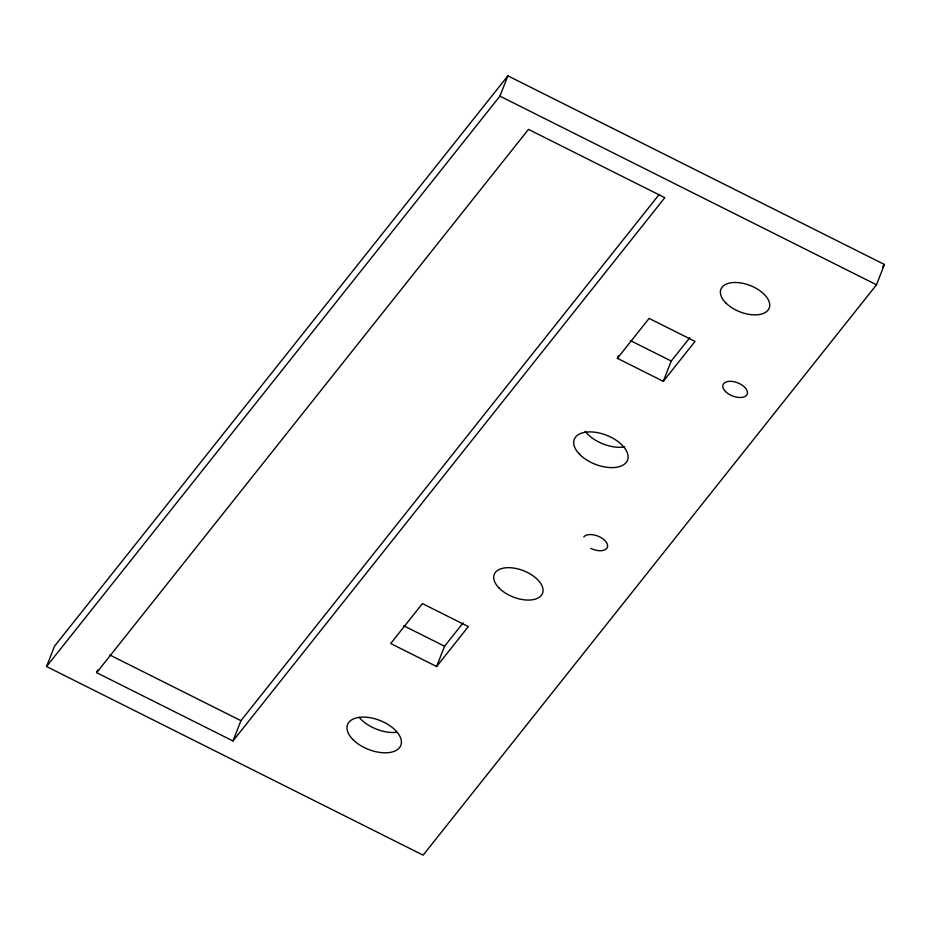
<?xml version="1.0" encoding="UTF-8"?>
<svg xmlns="http://www.w3.org/2000/svg" width="931" height="931" viewBox="0 0 931 931"><rect width="100%" height="100%" fill="white"/><g stroke="black" fill="none" stroke-linecap="round" stroke-linejoin="round"><path stroke-width="1.4" d="M46.55 666.515L54.498 646.219L507.872 75.842L884.45 264.485L876.502 284.781L423.128 855.158L46.55 666.515L499.924 96.137L507.872 75.842M96.638 672.671L528.471 129.386L664.815 197.675L232.971 740.96L96.638 672.671L97.697 669.959M232.971 740.96L240.931 720.675L659.218 194.428M436.616 666.526L468.351 626.598L422.43 603.591L390.694 643.519L436.616 666.526L444.564 646.23L463.079 622.944M617.381 358.33L649.116 318.402L695.038 341.409L663.303 381.338L617.381 358.33L618.44 355.63M663.303 381.338L671.251 361.042L689.766 337.755M882.635 266.755L884.45 264.485M499.924 96.137L876.502 284.781M630.427 340.595L671.251 361.042M403.74 625.783L444.564 646.23M109.788 654.982L240.931 720.675M583.795 536.896A12.964 7.064 21.4 0 1 599.808 536.943A12.964 7.064 21.4 0 1 606.756 548.394A12.964 7.064 21.4 0 1 590.743 548.347M624.631 446.95A28.582 15.571 21.4 0 1 585.145 431.262M396.757 732.301A28.582 15.571 21.4 0 1 359.191 717.382M725.715 302.808A25.928 14.128 21.4 0 0 768.017 310.186A25.928 14.128 21.4 0 0 741.425 283.047A25.928 14.128 21.4 0 0 725.715 302.808M725.47 391.474A12.964 7.064 21.4 0 0 746.615 395.163A12.964 7.064 21.4 0 0 733.325 381.594A12.964 7.064 21.4 0 0 725.47 391.474M579.571 454.305A28.582 15.571 21.4 0 0 626.202 462.439A28.582 15.571 21.4 0 0 596.887 432.531A28.582 15.571 21.4 0 0 579.571 454.305M499.039 587.996A25.928 14.128 21.4 0 0 541.33 595.375A25.928 14.128 21.4 0 0 514.738 568.236A25.928 14.128 21.4 0 0 499.039 587.996M352.884 739.505A28.582 15.571 21.4 0 0 399.515 747.628A28.582 15.571 21.4 0 0 370.201 717.72A28.582 15.571 21.4 0 0 352.884 739.505"/></g></svg>
